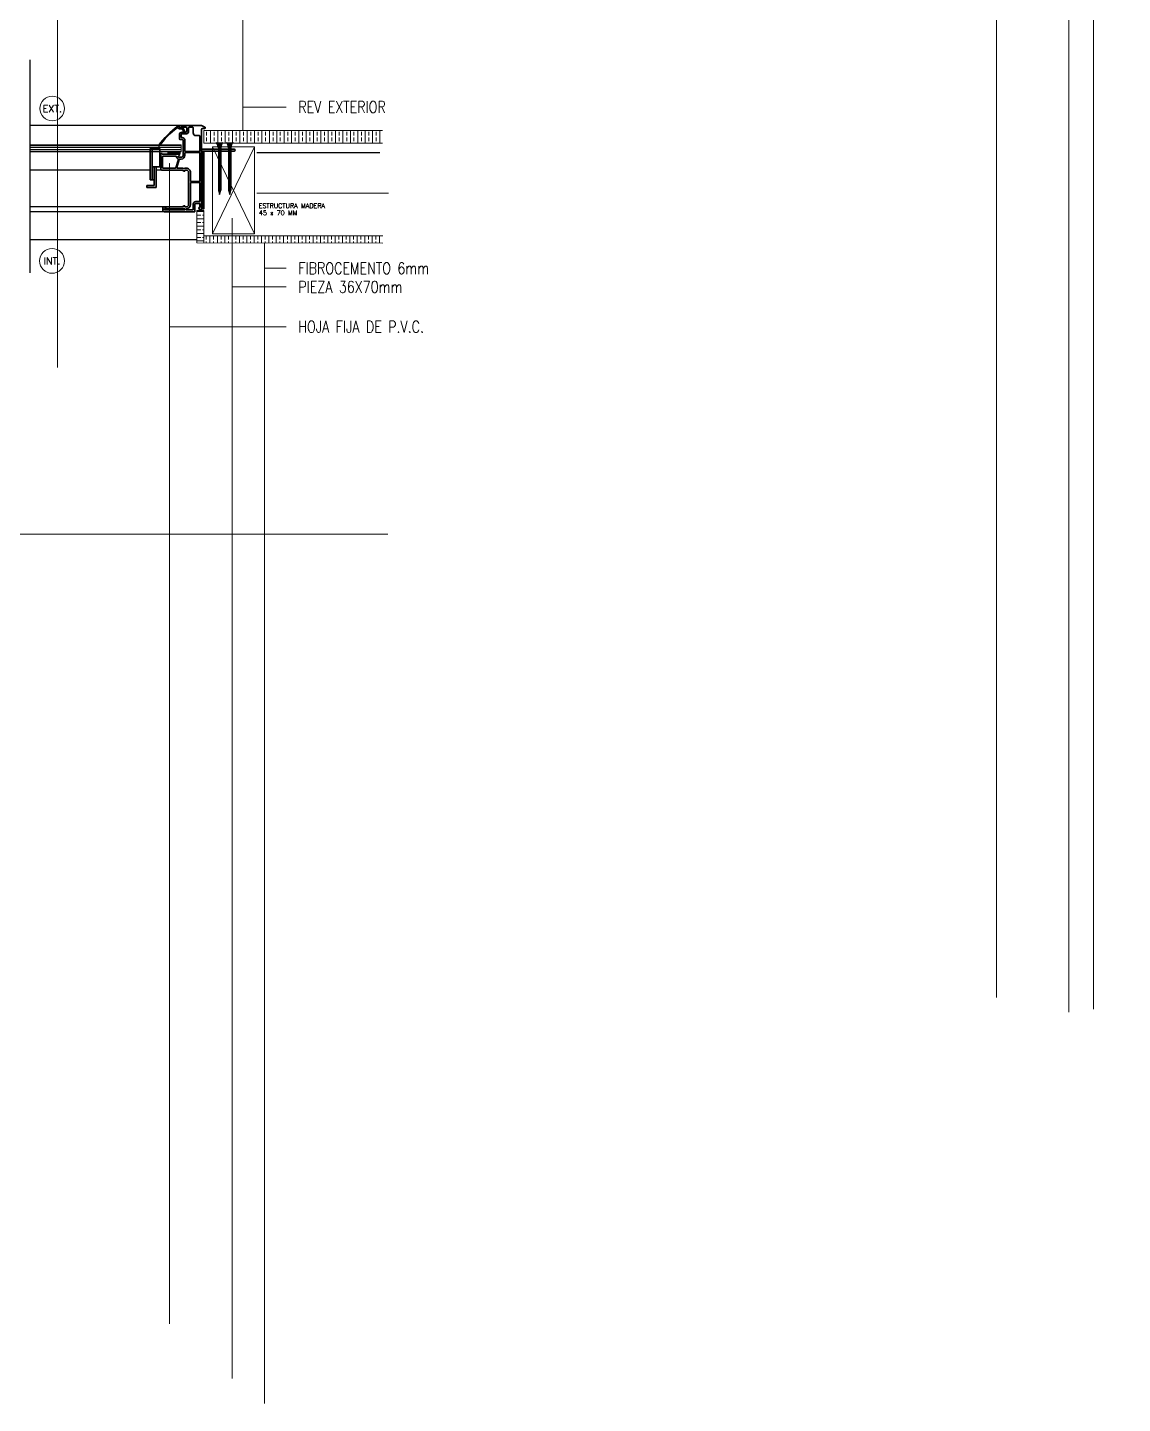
# Model space of a CAD drawing. Header units: metres. Extents: x -2 to 690, y -116 to 73.
# Drawn here: x 152.754 to 153.698, y 28.056 to 29.242 of the extents above; entities that cross this region are included whole.
import ezdxf

# ---------------------------------------------------------------- set-up
doc = ezdxf.new("R2010")
doc.units = ezdxf.units.M
doc.header["$LTSCALE"] = 5
doc.header["$MEASUREMENT"] = 0
doc.layers.get('0').update_dxf_attribs({"color": 30})
for name, color, linetype, lineweight in [('A-ANNO-SYMB', 3, 'Continuous', 18), ('A-ANNO-TEXT', 3, 'Continuous', 18), ('A-DETL-PATT', 8, 'Continuous', 18), ('A-ELEV-MBE1', 7, 'Continuous', 35), ('A-ELEV-MBE2', 4, 'Continuous', 25), ('A-WALL-PATT', 8, 'Continuous', 18), ('A-WALL-STUD', 3, 'Continuous', 18)]:
    doc.layers.add(name, color=color, linetype=linetype, lineweight=lineweight)
doc.styles.add('E-ROMANS', font='romans.shx', dxfattribs={"width": 0.8})
doc.dimstyles.new('E-0100_TICK_12', dxfattribs={"dimscale": 0.001, "dimtxt": 120, "dimasz": 120, "dimexe": 60, "dimexo": 40, "dimgap": 60, "dimtad": 0, "dimzin": 0, "dimdsep": 46, "dimtxsty": 'E-ROMANS', "dimblk": 'OBLIQUE', "dimcen": 60, "dimclrd": 256, "dimclre": 256, "dimclrt": 256, "dimadec": 0, "dimazin": 0, "dimtfac": 1, "dimtmove": 1, "dimatfit": 3, "dimldrblk": 'OPEN90', "dimfxl": 1, "dimtfill": 1, "dimtolj": 1, "dimtzin": 0, "dimlwd": -1, "dimarcsym": 0})

# ---------------------------------------------------------------- blocks, each defined once
blk = doc.blocks.new('_Oblique')
at = {"color": 0, "linetype": 'ByBlock', "lineweight": -2}
blk.add_line((-0.5, -0.5), (0.5, 0.5), dxfattribs=at)

msp = doc.modelspace()

# ---------------------------------------------------------------- hatches: boundary and pattern name
at = {"layer": 'A-DETL-PATT'}
h = msp.add_hatch(dxfattribs=at)
h.set_pattern_fill('BRASS', color=256, scale=0.001, angle=-90.00000000000001, style=0)
h.set_pattern_definition([(270, (129.4042535111174, 600.0611093677414), (0.00635, -2.721777511104992e-18), []), (270, (129.4074285111174, 600.0611093677414), (0.00635, -2.721777511104992e-18), [0.003175, -0.0015875])])
h.paths.add_polyline_path([(152.9064096146956, 29.14186931301788), (152.9064096146956, 29.15288910044416), (153.0607357367936, 29.15288910044427), (153.0607357367936, 29.14186931301788)])
h = msp.add_hatch(dxfattribs=at)
h.set_pattern_fill('BRASS', color=256, scale=0.001, angle=-1.272221872585407e-14, style=0)
h.set_pattern_definition([(360, (-418.0089487679307, 5.581689432376777), (1.555301434917139e-18, 0.00635), []), (360, (-418.0089487679307, 5.584864432376776), (1.555301434917139e-18, 0.00635), [0.003175, -0.0015875])])
h.paths.add_polyline_path([(152.9063044784105, 29.08384553595511), (152.900291286793, 29.08384553595511), (152.9002912867929, 29.05592227336433), (152.9063044784105, 29.05592227336433)])
h = msp.add_hatch(dxfattribs=at)
h.set_pattern_fill('BRASS', color=256, scale=0.001, angle=-90.00000000000001, style=0)
h.set_pattern_definition([(270, (129.0673513034649, 599.9715115347935), (0.00635, -2.721777511104992e-18), []), (270, (129.0705263034649, 599.9715115347935), (0.00635, -2.721777511104992e-18), [0.003175, -0.0015875])])
h.paths.add_polyline_path([(152.9063044784166, 29.05583335739666), (152.9063044784166, 29.06227148006974), (153.0606306005147, 29.06227148006985), (153.0606306005147, 29.05583335739666)])

# ---------------------------------------------------------------- linework, layer by layer
at = {"layer": 'A-ANNO-SYMB'}
for p, q in [((152.9064096146956, 29.15288910044421), (152.9064096146956, 29.14186931301788)), ((152.9064096146956, 29.15288910044421), (153.0602006803416, 29.15288910044421)), ((152.7563125213981, 29.14037245813938), (152.8866781964005, 29.14037245813938)), ((152.8866781964005, 29.14037245813938), (152.7563125213981, 29.14037245813938)), ((152.8866781964005, 29.13975799819286), (152.7563125213981, 29.13975799819286)), ((152.8866781964005, 29.13816526278219), (152.7563125213981, 29.13816526278219)), ((152.8866781964005, 29.13657252734242), (152.7563125213981, 29.13657252734242)), ((152.8866781964005, 29.13497979193176), (152.7563125213981, 29.13497979193176)), ((152.7563125213981, 29.13435267071304), (152.8866781964005, 29.13435267071304)), ((152.7563125213981, 29.13435267071304), (152.8866781964005, 29.13435267071304)), ((152.8866781964005, 29.13435267071304), (152.8866781964005, 29.14037245813938)), ((152.8866781964005, 29.13441587847024), (152.8866781964005, 29.1377046824125)), ((152.9064096146956, 29.14186931301788), (153.0602006803416, 29.14186931301788)), ((152.9002912867929, 29.08384553595511), (152.9002912867929, 29.05592227336433)), ((152.9002912867929, 29.08384553595511), (152.9063044784105, 29.08384553595511)), ((152.9063044784105, 29.08384553595511), (152.9063044784178, 29.05592227336433)), ((153.0606306005085, 29.05571863418405), (152.9002912867929, 29.05592227336433)), ((152.9063044784105, 29.06215675685723), (153.0606306005085, 29.06215675685723))]:
    msp.add_line(p, q, dxfattribs=at)
msp.add_lwpolyline([(153.0606306005085, 29.06215675685723), (152.9063044784105, 29.06215675685723)], dxfattribs=at)
at = {"layer": 'A-ANNO-TEXT'}
for centre, radius, start, end in [((152.7756475736516, 29.17180377133604), 0.01057730889806408, 0, 180), ((152.7756475736516, 29.17180377133604), 0.01057730889806408, 180, 0), ((152.7754928811466, 29.04049589757756), 0.01071215401680092, 0, 180), ((152.7754928811466, 29.04049589757756), 0.01071215401680092, 180, 0)]:
    msp.add_arc(centre, radius, start, end, dxfattribs=at)
at = {"layer": 'A-ELEV-MBE1'}
for p, q in [((152.8850993759313, 29.15647536532902), (152.8851063366654, 29.15513640557015)), ((152.8851070526341, 29.15515494523402), (152.8870183093148, 29.15516488110711)), ((152.8877478635384, 29.15440415043099), (152.8851110269877, 29.15439044255595)), ((152.8852277480962, 29.15716223467439), (152.8852277480962, 29.15562743608439)), ((152.8986572357879, 29.15716223467439), (152.8852277480962, 29.15716223467439)), ((152.8852277480962, 29.14910454206233), (152.8852277480962, 29.14590704498528)), ((152.8867625466862, 29.15562743608439), (152.8908553429408, 29.15562743608439)), ((152.8867625466862, 29.14910454206233), (152.8867625466862, 29.14705814394233)), ((152.8870183093148, 29.15516488110711), (152.8874745672781, 29.15567693523894)), ((152.8871462463337, 29.14667444428028), (152.8876578458637, 29.14667444428028)), ((152.8874745672781, 29.15567693523894), (152.8879392970246, 29.15569179370482)), ((152.8908553429408, 29.15140673994733), (152.8875299459812, 29.15140673994733)), ((152.8908553429408, 29.14987194135733), (152.8875299459812, 29.14987194135733)), ((152.8895190212113, 29.15100290686655), (152.8877478635384, 29.15440415043099)), ((152.8879392970246, 29.15569179370482), (152.8901971049688, 29.15135601101042)), ((152.8916227422358, 29.15486003678939), (152.8916227422358, 29.15217413924233)), ((152.8931575408258, 29.15524373642234), (152.8931575408258, 29.15217413924233)), ((152.8967387375504, 29.15562743608439), (152.8935412404806, 29.15562743608439)), ((152.9044127409126, 29.15716223467439), (152.8947760673108, 29.15716223467439)), ((152.8971224371979, 29.15076724052028), (152.8971224371979, 29.15524373642234)), ((152.9024942322774, 29.14846504263528), (152.8994246350901, 29.14846504263528)), ((152.9033333335766, 29.15716223467439), (152.9002637363893, 29.15716223467439)), ((152.9028779319249, 29.13503555495822), (152.9028779319249, 29.14808134300233)), ((152.9044127305149, 29.12557096362411), (152.9044127305149, 29.1539531799171)), ((152.9044127305149, 29.12557096362411), (152.9044127305149, 29.1539531799171)), ((152.9044127305149, 29.1444271980555), (152.9044127305149, 29.1539531799171)), ((152.9071519669644, 29.15583524913754), (152.9044127409126, 29.15716223467439)), ((152.9068332019712, 29.15444604336119), (152.904905593959, 29.15444604336119)), ((152.8599766031892, 29.11023259782064), (152.8599766031892, 29.13730733887473)), ((152.8616927091405, 29.13730733887473), (152.8599766031892, 29.13730733887473)), ((152.8616927091405, 29.13730733887473), (152.8616927091405, 29.12145879514696)), ((152.8684372236728, 29.13730733887473), (152.8616927091405, 29.13730733887473)), ((152.8684372236728, 29.12145879514696), (152.8684372236728, 29.13730733887473)), ((152.8757914500509, 29.13357911546314), (152.8755166154859, 29.13373779126391)), ((152.885553466758, 29.13435267071304), (152.8755204877141, 29.13435267071304)), ((152.8755204877141, 29.13435267071304), (152.8755204877141, 29.13284924730374)), ((152.8762882482531, 29.13386589867127), (152.8757916824959, 29.13357920629619)), ((152.8767845815144, 29.13357911534672), (152.8762880157572, 29.1338658077218)), ((152.8762880532502, 29.13435267071304), (152.8762880532502, 29.13386605455139)), ((152.8772813797166, 29.13386589875859), (152.8767848139594, 29.1335792063835)), ((152.8777777129779, 29.13357911525941), (152.8772811472207, 29.13386580763449)), ((152.8772811845318, 29.13435267071304), (152.8772811845318, 29.13386605455139)), ((152.8782745111801, 29.133865898875), (152.8777779454229, 29.13357920649992)), ((152.8787708444413, 29.13357911514299), (152.8782742786841, 29.13386580751808)), ((152.8782743158206, 29.13435267071304), (152.8782743158206, 29.13386605455139)), ((152.8792676426436, 29.13386589899142), (152.8787710768864, 29.13357920658723)), ((152.8797639759048, 29.13357911505568), (152.8792674101476, 29.13386580743077)), ((152.8792674471022, 29.13435267071304), (152.8792674471022, 29.13386605455139)), ((152.880260774107, 29.13386589907873), (152.8797642083498, 29.13357920670364)), ((152.8807571073683, 29.13357911493927), (152.8802605416111, 29.13386580731435)), ((152.880260578391, 29.13435267071304), (152.880260578391, 29.13386605455139)), ((152.8812539055705, 29.13386589919514), (152.8807573398133, 29.13357920682006)), ((152.8817502388318, 29.13357911485195), (152.8812536730746, 29.13386580722704)), ((152.8812537096799, 29.13435267071304), (152.8812537096799, 29.13386605455139)), ((152.882247037034, 29.13386589928245), (152.8817504712768, 29.13357920690737)), ((152.8827433702952, 29.13357911473554), (152.882246804538, 29.13386580711062)), ((152.8822468409615, 29.13435267071304), (152.8822468409615, 29.13386605455139)), ((152.8832401684975, 29.13386589939887), (152.8827436027402, 29.13357920702379)), ((152.8837365017587, 29.13357911464823), (152.8832399360015, 29.13386580702331)), ((152.8832399722503, 29.13435267071304), (152.8832399722503, 29.13386605455139)), ((152.8842332999682, 29.13386589948618), (152.8837367342037, 29.1335792071111)), ((152.8847296332295, 29.13357911453181), (152.884233067465, 29.1338658069069)), ((152.8842331035319, 29.13435267071304), (152.8842331035319, 29.13386605455139)), ((152.8852264314317, 29.1338658996026), (152.8847298656672, 29.13357920722751)), ((152.8855495945297, 29.1336790942803), (152.8852261989285, 29.13386580679048)), ((152.8852262348207, 29.13435267071304), (152.8852262348207, 29.13386605455139)), ((152.885553466758, 29.13284924730374), (152.885553466758, 29.13435267071304)), ((152.8859951473912, 29.14513964569028), (152.8876578458637, 29.14513964569028)), ((152.888425245166, 29.14437224639528), (152.888425245166, 29.13132645835117)), ((152.889960043756, 29.14437224639528), (152.889960043756, 29.13503555495822)), ((152.8903437434035, 29.13465185529617), (152.9024942322774, 29.13465185529617)), ((152.9024942322774, 29.13388445600117), (152.8903437434035, 29.13388445600117)), ((152.9324228048552, 29.13669003830705), (152.9047964301624, 29.13669003830705)), ((152.9047964301624, 29.13515523968795), (152.9324228048552, 29.13515523968795)), ((152.9048010605673, 29.13413963323524), (152.9048010605673, 29.10474513595523)), ((152.9063325573714, 29.13413963323524), (152.9048010605673, 29.13413963323524)), ((152.9063325573714, 29.10474513595523), (152.9063325573714, 29.13413963323524)), ((152.8616927091405, 29.11023259782064), (152.8616927091405, 29.12647528465436)), ((152.8692402627401, 29.13260545717617), (152.8692402627401, 29.11955966913206)), ((152.8701355619176, 29.13298915680912), (152.8696239623876, 29.13298915680912)), ((152.8705192615724, 29.13234965741117), (152.8705192615724, 29.13260545717617)), ((152.8852277480962, 29.13234965741117), (152.8705192615724, 29.13234965741117)), ((152.8707750613374, 29.13043115915912), (152.8707750613374, 29.12071076806001)), ((152.8822890977515, 29.13081485882117), (152.8711587609849, 29.13081485882117)), ((152.8757916824304, 29.13300582163333), (152.8755204877141, 29.13284924730374)), ((152.8755204877141, 29.13284924730374), (152.885553466758, 29.13284924730374)), ((152.8760624874901, 29.13284924730374), (152.8757914501091, 29.13300573080028)), ((152.8757914876021, 29.13357936217631), (152.8757914876021, 29.13300597742614)), ((152.8767848138939, 29.13300582174975), (152.876513619003, 29.13284924730374)), ((152.877055618779, 29.13284924730374), (152.8767845815726, 29.13300573071297)), ((152.876784618891, 29.13357936217631), (152.876784618891, 29.13300597742614)), ((152.8777779453574, 29.13300582183706), (152.8775067502918, 29.13284924730374)), ((152.8780487500678, 29.13284924730374), (152.8777777130361, 29.13300573059655)), ((152.8777777501798, 29.13357936217631), (152.8777777501798, 29.13300597742614)), ((152.8787710768281, 29.13300582195347), (152.8784998815734, 29.13284924730374)), ((152.8790418813494, 29.13284924730374), (152.8787708444995, 29.13300573050924)), ((152.8787708814614, 29.13357936217631), (152.8787708814614, 29.13300597742614)), ((152.8797642082916, 29.13300582204079), (152.8794930128622, 29.13284924730374)), ((152.8800350126383, 29.13284924730374), (152.879763975963, 29.13300573039282)), ((152.8797640127503, 29.13357936217631), (152.8797640127503, 29.13300597742614)), ((152.8807573397551, 29.1330058221572), (152.8804861441438, 29.13284924730374)), ((152.8810281439198, 29.13284924730374), (152.8807571074265, 29.13300573030551)), ((152.8807571440318, 29.13357936217631), (152.8807571440318, 29.13300597742614)), ((152.8817504712186, 29.13300582227362), (152.8814792754327, 29.13284924730374)), ((152.8820212752087, 29.13284924730374), (152.8817502388972, 29.1330057301891)), ((152.8817502753207, 29.13357936217631), (152.8817502753207, 29.13300597742614)), ((152.8820795567715, 29.12059858516272), (152.8843295118984, 29.12795785676985)), ((152.882743602682, 29.13300582236093), (152.8824724067215, 29.13284924730374)), ((152.8830144064903, 29.13284924730374), (152.8827433703607, 29.13300573010179)), ((152.8827434066095, 29.13357936217631), (152.8827434066095, 29.13300597742614)), ((152.885140378841, 29.1279853444355), (152.8829506154123, 29.12082295098639)), ((152.8837367341455, 29.13300582247734), (152.8834655380031, 29.13284924730374)), ((152.8840075377791, 29.13284924730374), (152.8837365018242, 29.13300572998537)), ((152.8837365378911, 29.13357936217631), (152.8837365378911, 29.13300597742614)), ((152.8843169320587, 29.13079934196844), (152.8852277480962, 29.13171015798412)), ((152.884729865609, 29.13300582256466), (152.8844586692919, 29.13284924730374)), ((152.885000669068, 29.13284924730374), (152.8847296332877, 29.13300572986896)), ((152.88472966918, 29.13357936217631), (152.88472966918, 29.13300597742614)), ((152.8868904465687, 29.12979165976117), (152.8849719483312, 29.12979165976117)), ((152.8852277480962, 29.13171015798412), (152.8852277480962, 29.13234965741117)), ((152.8868904465687, 29.12825686117117), (152.8855073126377, 29.12825686117117)), ((152.889960043756, 29.13350075633912), (152.889960043756, 29.13132645835117)), ((152.9028779319249, 29.1091997786059), (152.9028779319249, 29.13350075633912)), ((152.9044127305149, 29.08489880087268), (152.9044127305149, 29.12557096362411)), ((152.8634088150918, 29.11023259782064), (152.8599766031892, 29.11023259782064)), ((152.8616927091405, 29.12145879514696), (152.8684372236728, 29.12145879514696)), ((152.8634088150918, 29.10548516411632), (152.8634088150918, 29.12145879514696)), ((152.8651249210432, 29.12145879514696), (152.8651249210432, 29.10368246788107)), ((152.8700076620351, 29.11879226983706), (152.8875994715325, 29.11879226983706)), ((152.8711587609849, 29.12032706842706), (152.8817126229749, 29.12032706842706)), ((152.8833175492089, 29.12032706842706), (152.8875994715325, 29.12032706842706)), ((152.8875994715325, 29.11879226983706), (152.8893717042936, 29.11776907077706)), ((152.8883668708347, 29.12012144439336), (152.8886330769581, 29.11996775023704)), ((152.8893717042936, 29.11776907077706), (152.8900112037134, 29.11776907077706)), ((152.8900112037134, 29.12032706842706), (152.8911623026559, 29.12032706842706)), ((152.8900112037134, 29.11879226983706), (152.8911623026559, 29.11879226983706)), ((152.8900112037134, 29.11776907077706), (152.8900112037134, 29.11879226983706)), ((152.8932087007832, 29.11674587171706), (152.8932087007832, 29.08899159714178)), ((152.8947434993732, 29.11674587171706), (152.8947434993732, 29.1091997786059)), ((152.8571194697195, 29.10548516411632), (152.8571194697195, 29.10368246788107)), ((152.8634088150918, 29.10548516411632), (152.8571194697195, 29.10548516411632)), ((152.8651249210432, 29.10368246788107), (152.8571194697195, 29.10368246788107)), ((152.8947434993732, 29.1076649800159), (152.8947434993732, 29.08899159714178)), ((152.8951271990207, 29.10881607897295), (152.9024942322774, 29.10881607897295)), ((152.9024942322774, 29.10804867967795), (152.8951271990207, 29.10804867967795)), ((152.9028779319249, 29.09193329442473), (152.9028779319249, 29.1076649800159)), ((152.8708262212874, 29.08643359946268), (152.8708262212874, 29.08451510123973)), ((152.8742795181222, 29.08720099875768), (152.8715936205824, 29.08720099875768)), ((152.8875994715325, 29.08694519899268), (152.8746412736198, 29.08694519899268)), ((152.8893717042936, 29.08796839808178), (152.8875994715325, 29.08694519899268)), ((152.8900112037134, 29.08796839808178), (152.8893717042936, 29.08796839808178)), ((152.8900112037134, 29.08694519899268), (152.8900112037134, 29.08796839808178)), ((152.8911623026559, 29.08694519899268), (152.8900112037134, 29.08694519899268)), ((152.8971224371979, 29.08477090100473), (152.8971224371979, 29.08924739690679)), ((152.8986572357879, 29.08285240275268), (152.8986572357879, 29.08924739690679)), ((152.8994246350901, 29.09154959479179), (152.9024942322774, 29.09154959479179)), ((152.8994246350901, 29.09001479620179), (152.9024942322774, 29.09001479620179)), ((152.9019826327401, 29.08648475942732), (152.9019826327401, 29.08584526000027)), ((152.9024942322774, 29.08648475942732), (152.9019826327401, 29.08648475942732)), ((152.9028779319249, 29.08963109653973), (152.9028779319249, 29.08686845908937)), ((152.8723610198847, 29.08477090100473), (152.8723610198847, 29.08528250053473)), ((152.8724889197672, 29.08285240275268), (152.8986572357879, 29.08285240275268)), ((152.8727447195322, 29.08566620016768), (152.8737061026893, 29.08566620016768)), ((152.8896275040659, 29.08438720134268), (152.8727447195322, 29.08438720134268)), ((152.8746632177697, 29.08541040040268), (152.8875994715325, 29.08541040040268)), ((152.8883668708347, 29.08561602443638), (152.8886330769581, 29.0857697186218)), ((152.8900112037134, 29.08506546229887), (152.8900112037134, 29.08477090100473)), ((152.8907786030084, 29.08502670076973), (152.8907786030084, 29.08477090100473)), ((152.8911623026559, 29.08438720134268), (152.8967387375504, 29.08438720134268)), ((152.9019826327401, 29.08584526000027), (152.9027506002729, 29.08451510123973)), ((152.9027506002729, 29.08451510123973), (152.9040290308674, 29.08451510123973))]:
    msp.add_line(p, q, dxfattribs=at)
msp.add_lwpolyline([(152.9048010605673, 29.13413963323524), (152.9063325573714, 29.13413963323524), (152.9063325573714, 29.08543023413927), (152.9048010605673, 29.08543023413927)], close=True, dxfattribs=at)
for centre, radius, start, end in [((152.9264752845029, 29.09787081161309), 0.07253506653438284, 125.8893070598314, 144.7533772434893), ((152.9264902114486, 29.09785343969011), 0.07185558241815339, 126.9574677517882, 144.7314790064176), ((152.8833113608941, 29.15376716311707), 0.001504946854792072, 37.6982788261404, 90.84929487576774), ((152.8844627697022, 29.15609813001606), 0.0007399824036103619, 30.5251063498448, 133.4686853733972), ((152.8851070526468, 29.15515494523632), 0.0007645130108133163, 217.6982775993748, 270.2978549537189), ((152.8859951473912, 29.15562743608439), 0.0007673992950003594, 180, 0), ((152.8875299459812, 29.14910454206233), 0.002302197885001078, 90, 180), ((152.8859951473912, 29.14590704498528), 0.0007673992950003594, 180, 270), ((152.8875299459812, 29.14910454206233), 0.0007673992950003594, 90, 180), ((152.887146246341, 29.14705814393506), 0.0003836996547761374, 179.9999989135201, 269.9999989135217), ((152.8876578458674, 29.14437224639164), 0.002302197888639057, 9.053985778416132e-08, 90.0000000905415), ((152.8898580630901, 29.15117945893849), 0.0003822564972079222, 207.5077167111465, 27.50771671233417), ((152.8908553429408, 29.15486003678939), 0.0007673992950003594, 0, 90), ((152.8908553429408, 29.15217413924233), 0.0007673992950003594, 270, 0), ((152.8908553429408, 29.15217413924233), 0.002302197885001078, 270, 0), ((152.8935412404842, 29.15524373642597), 0.0003836996584141161, 90.00000054324242, 180.0000005432391), ((152.8967387375431, 29.15524373642961), 0.0003836996547761374, 359.9999989135201, 89.99999891352171), ((152.8994246350865, 29.15076724052392), 0.002302197888639057, 180.0000000905398, 270.0000000905414), ((152.9024942322847, 29.14808134299506), 0.0003836996402242221, 1.086478293409936e-06, 90.00000108647829), ((152.904905593959, 29.1539531799171), 0.0004928634440826526, 90, 180), ((152.9068332019712, 29.15517721790874), 0.000731174547567133, 270, 64.15341797237234), ((152.8675358051574, 29.13954504971755), 0.0003511542704313614, 141.3687086949002, 324.9748824726216), ((152.8876578458674, 29.14437224639164), 0.0007673992986383382, 2.71619573352484e-07, 90.00000027161794), ((152.8903437434108, 29.13503555495095), 0.0003836996547761374, 179.9999989135201, 269.9999989135217), ((152.8903437434108, 29.13350075634639), 0.0003836996547761374, 90.00000108647829, 180.0000010864782), ((152.9024942322701, 29.13503555495095), 0.0003836996547761374, 270.0000010864783, 1.086478293409936e-06), ((152.9024942322701, 29.13350075634639), 0.0003836996547761374, 359.9999989135201, 89.99999891352171), ((152.9047964301551, 29.13707373794728), 0.0003836996402242221, 180.0000010864782, 270.0000010864783), ((152.9047964301551, 29.13477154004772), 0.0003836996402242221, 89.99999891352171, 179.9999989135201), ((152.9324228048552, 29.1359226389975), 0.0007673993095522746, 270, 90), ((152.8696239623803, 29.13260545716889), 0.0003836996402242221, 89.99999891352171, 179.9999989135201), ((152.8701355619285, 29.13260545716525), 0.000383699643862201, 1.629719068558901e-06, 90.00000162972069), ((152.8711587609921, 29.13043115916639), 0.0003836996547761374, 90.00000108647829, 180.0000010864782), ((152.8822890977467, 29.13043115916554), 0.0003836996556343905, 2.729401930464849, 89.99999929416072), ((152.8849719483295, 29.13055905903892), 0.002302197890260582, 182.7294025113808, 247.9260049003424), ((152.8839625780995, 29.12807003968862), 0.0003836996482480768, 343.0000002299221, 67.926005255132), ((152.8845882487115, 29.13052802532724), 0.0003836996818697284, 135.0000012266619, 178.0802156150563), ((152.8849719483173, 29.13055905904935), 0.0007673992882022529, 181.3574627132818, 270.0000010420478), ((152.8855073126438, 29.12787316152034), 0.0003836996508237434, 90.00000091406518, 163.0000009141972), ((152.8868904465724, 29.13132645835481), 0.001534798593638698, 269.9999998641878, 359.9999998641894), ((152.8868904465724, 29.13132645835481), 0.003069597183639416, 269.9999999320939, 359.9999999320939), ((152.8700076620351, 29.11955966913206), 0.0007673992950003594, 180, 270), ((152.8711587609776, 29.12071076806728), 0.0003836996402242221, 180.0000010864782, 270.0000010864783), ((152.8817126229688, 29.12071076807788), 0.0003836996508237434, 270.0000009140651, 343.0000009141972), ((152.8833175492064, 29.12071076807001), 0.000383699642970068, 163.0000003673012, 270.000000367377), ((152.8875994715131, 29.11879226981728), 0.001534798609773869, 59.99999927721008, 89.99999927658655), ((152.8888249267896, 29.12030004387466), 0.0003836996474329478, 239.9999986676708, 308.1947358923096), ((152.8900112037143, 29.11879226983257), 0.001534798594482467, 90.00000003355242, 128.1947372572119), ((152.8911623026595, 29.11674587171342), 0.003581196713639656, 5.820384533753294e-08, 90.0000000582071), ((152.8911623026595, 29.11674587171342), 0.002046398123638937, 1.018575435626811e-07, 90.00000010185593), ((152.8951271990134, 29.10919977861317), 0.0003836996402242221, 180.0000010864782, 270.0000010864783), ((152.8951271990279, 29.10766498002317), 0.0003836996547761374, 90.00000108647829, 180.0000010864782), ((152.9024942322847, 29.10919977861317), 0.0003836996402242221, 269.9999989135217, 359.9999989135201), ((152.9024942322701, 29.10766498002317), 0.0003836996547761374, 359.9999989135201, 89.99999891352171), ((152.8715936205824, 29.08643359946268), 0.0007673992950003594, 90, 180), ((152.8742795181226, 29.0868172991097), 0.0003836996479693217, 19.47122068399867, 90.00000004960238), ((152.891162302645, 29.08899159713087), 0.003581196728191571, 270.0000001746148, 1.746131644565957e-07), ((152.891162302645, 29.08899159713087), 0.002046398138190852, 270.0000003055742, 3.055726306880433e-07), ((152.8994246350865, 29.08924739690315), 0.002302197888639057, 89.99999990945851, 179.9999999094601), ((152.8994246350865, 29.08924739690315), 0.0007673992986383382, 89.99999972838205, 179.9999997283804), ((152.9024942322847, 29.09193329443201), 0.0003836996402242221, 269.9999989135217, 359.9999989135201), ((152.9024942322701, 29.08963109654701), 0.0003836996547761374, 359.9999989135201, 89.99999891352171), ((152.9024942322701, 29.0868684590821), 0.0003836996547761374, 270.0000010864783, 1.086478293409936e-06), ((152.8724889197709, 29.08451510123609), 0.001662698483414715, 179.9999998746359, 269.9999998746359), ((152.8727447195249, 29.08528250052746), 0.0003836996402242221, 89.99999891352171, 179.9999989135201), ((152.8727447195395, 29.08477090099746), 0.0003836996547761374, 179.9999989135201, 269.9999989135217), ((152.8737061027221, 29.08528250052888), 0.0003836996388071061, 60.07357001306131, 90.00000488066811), ((152.8746632178024, 29.0869451990016), 0.001534798598923143, 240.0735639157382, 269.9999987825492), ((152.8875994715131, 29.08694519901243), 0.001534798609755583, 270.0000007232115, 300.0000007229475), ((152.8888249267681, 29.0854374249696), 0.0003836996492865651, 51.80526024125673, 119.9999974661854), ((152.890011203712, 29.08694519898992), 0.001534798587408597, 231.8052626417474, 258.4630408324647), ((152.8896275040586, 29.08477090099746), 0.0003836996547761374, 270.0000010864783, 1.086478293409936e-06), ((152.8896275040683, 29.0850654622925), 0.000383699645146507, 9.517294379976804e-07, 78.4630419195016), ((152.8911623026486, 29.08502670076246), 0.0003836996402242221, 89.99999891352171, 179.9999989135201), ((152.8911623026632, 29.08477090099746), 0.0003836996547761374, 179.9999989135201, 269.9999989135217), ((152.8967387375431, 29.08477090099746), 0.0003836996547761374, 270.0000010864783, 1.086478293409936e-06), ((152.9040290308747, 29.08489880087996), 0.0003836996402242221, 269.9999989135217, 359.9999989135201)]:
    msp.add_arc(centre, radius, start, end, dxfattribs=at)
at = {"layer": 'A-ELEV-MBE2'}
for p, q in [((152.7563125213981, 29.21371027556238), (152.7563125213981, 29.0303206416354)), ((152.8852277480962, 29.15716223467439), (152.7563125213981, 29.15716223467439)), ((152.9166753239386, 29.14216719255614), (152.922957938941, 29.14216719255614)), ((152.9182829920371, 29.13840482543287), (152.9213502708424, 29.13840482543287)), ((152.9188133335317, 29.13840482543287), (152.9188133335317, 29.10138588348468)), ((152.9205225068634, 29.13840482543287), (152.9188133335317, 29.1366956520867)), ((152.9208199293405, 29.13677862507006), (152.9188133335317, 29.13477202926128)), ((152.9208199293405, 29.13485500224465), (152.9188133335317, 29.13284840643587)), ((152.9198166314361, 29.13941010759277), (152.9198166314361, 29.10138588348468)), ((152.9198201124216, 29.13840482543287), (152.9198201124216, 29.14216719255614)), ((152.9208199293405, 29.13840482543287), (152.9208199293405, 29.10138588348468)), ((152.9254855031375, 29.14216719255614), (152.9317681181399, 29.14216719255614)), ((152.9270931712361, 29.13840482543287), (152.9301604500413, 29.13840482543287)), ((152.9276235127307, 29.13840482543287), (152.9276235127307, 29.10138588348468)), ((152.9293326860623, 29.13840482543287), (152.9276235127307, 29.1366956520867)), ((152.9296301085394, 29.13677862507006), (152.9276235127307, 29.13477202926128)), ((152.9296301085394, 29.13485500224465), (152.9276235127307, 29.13284840643587)), ((152.9286268106351, 29.13941010759277), (152.9286268106351, 29.10138588348468)), ((152.9286302916278, 29.13840482543287), (152.9286302916278, 29.14216719255614)), ((152.9296301085394, 29.13840482543287), (152.9296301085394, 29.10138588348468)), ((152.9518665795838, 29.13384726814525), (153.0578866859247, 29.13384726814525)), ((152.9208199293405, 29.13293137941923), (152.9188133335317, 29.13092478361045)), ((152.9208199293405, 29.13100775659382), (152.9188133335317, 29.12900116078504)), ((152.9208199293405, 29.1290841337684), (152.9188133335317, 29.12707753795962)), ((152.9208199293405, 29.12716051094299), (152.9188133335317, 29.12515391513421)), ((152.9208199293405, 29.12523688811757), (152.9188133335317, 29.12323029230879)), ((152.9208199293405, 29.12331326529215), (152.9188133335317, 29.12130666948337)), ((152.9296301085394, 29.13293137941923), (152.9276235127307, 29.13092478361045)), ((152.9296301085394, 29.13100775659382), (152.9276235127307, 29.12900116078504)), ((152.9296301085394, 29.1290841337684), (152.9276235127307, 29.12707753795962)), ((152.9296301085394, 29.12716051094299), (152.9276235127307, 29.12515391513421)), ((152.9296301085394, 29.12523688811757), (152.9276235127307, 29.12323029230879)), ((152.9296301085394, 29.12331326529215), (152.9276235127307, 29.12130666948337)), ((152.8599766031892, 29.11879226983706), (152.7563125213981, 29.11879226983706)), ((152.8700076620351, 29.11879226983706), (152.8651249210432, 29.11879226983706)), ((152.9208199293405, 29.12138964246674), (152.9188133335317, 29.11938304665796)), ((152.9208199293405, 29.11946601964132), (152.9188133335317, 29.11745942383254)), ((152.9208199293405, 29.11754239681591), (152.9188133335317, 29.11553580100713)), ((152.9208199293405, 29.11561877399049), (152.9188133335317, 29.11361217818171)), ((152.9208199293405, 29.11369515116508), (152.9188133335317, 29.1116885553563)), ((152.9208199293405, 29.11177152833966), (152.9188133335317, 29.10976493253088)), ((152.9296301085394, 29.12138964246674), (152.9276235127307, 29.11938304665796)), ((152.9296301085394, 29.11946601964132), (152.9276235127307, 29.11745942383254)), ((152.9296301085394, 29.11754239681591), (152.9276235127307, 29.11553580100713)), ((152.9296301085394, 29.11561877399049), (152.9276235127307, 29.11361217818171)), ((152.9296301085394, 29.11369515116508), (152.9276235127307, 29.1116885553563)), ((152.9296301085394, 29.11177152833966), (152.9276235127307, 29.10976493253088)), ((152.9208199293405, 29.10984790551424), (152.9188133335317, 29.10784130970546)), ((152.9208199293405, 29.10792428268883), (152.9188133335317, 29.10591768688005)), ((152.9208199293405, 29.10600065986341), (152.9188133335317, 29.10399406405463)), ((152.9208199293405, 29.104077037038), (152.9188133335317, 29.10207044122922)), ((152.9188133335317, 29.10138588348468), (152.9198166314361, 29.09760605813767)), ((152.9208199293405, 29.10215341418348), (152.9190732372352, 29.10040672209993)), ((152.9204021755775, 29.09981203759503), (152.9194767323259, 29.09888659434341)), ((152.9198166314361, 29.09760605813767), (152.9208199293405, 29.10138588348468)), ((152.9198166314361, 29.10138588348468), (152.9198166314361, 29.09760605813767)), ((152.9296301085394, 29.10984790551424), (152.9276235127307, 29.10784130970546)), ((152.9296301085394, 29.10792428268883), (152.9276235127307, 29.10591768688005)), ((152.9296301085394, 29.10600065986341), (152.9276235127307, 29.10399406405463)), ((152.9296301085394, 29.104077037038), (152.9276235127307, 29.10207044122922)), ((152.9276235127307, 29.10138588348468), (152.9286268106351, 29.09760605813767)), ((152.9296301085394, 29.10215341418348), (152.9278834164341, 29.10040672209993)), ((152.9292123547764, 29.09981203759503), (152.9282869115248, 29.09888659434341)), ((152.9286268106351, 29.09760605813767), (152.9296301085394, 29.10138588348468)), ((152.9286268106351, 29.10138588348468), (152.9286268106351, 29.09760605813767)), ((152.8710834678621, 29.0870068759175), (152.7563125213981, 29.0870068759175)), ((152.8724889197672, 29.08285240275268), (152.7563125213981, 29.08285240275268)), ((152.7563125213981, 29.0588754756825), (152.9002912867929, 29.0588754756825))]:
    msp.add_line(p, q, dxfattribs=at)
for centre, radius, start, end in [((152.9155273891138, 29.13945201367937), 0.00294787223175798, 339.1921345668272, 67.08212486114856), ((152.9015247731456, 29.13777558490577), 0.01765874498357076, 2.042073799537571, 14.4001887741602), ((152.9381154517049, 29.13777558490577), 0.01765874498357087, 165.5998112258398, 177.9579262004625), ((152.9241058737657, 29.13945201367937), 0.002947872231753484, 112.9178751387667, 200.8078654332423), ((152.9243375683127, 29.13945201367937), 0.00294787223175798, 339.1921345668272, 67.08212486114856), ((152.9103349523445, 29.13777558490577), 0.01765874498357076, 2.042073799537571, 14.4001887741602), ((152.9469256309038, 29.13777558490577), 0.01765874498357087, 165.5998112258398, 177.9579262004625), ((152.9329160529647, 29.13945201367937), 0.002947872231753484, 112.9178751387667, 200.8078654332423)]:
    msp.add_arc(centre, radius, start, end, dxfattribs=at)
at = {"layer": 'A-WALL-PATT', "ltscale": 0.075}
msp.add_line((152.9518665795837, 29.09884726814531), (153.0656060398061, 29.09884726814521), dxfattribs=at)
at = {"layer": 'A-WALL-STUD'}
for p, q in [((152.9498665795837, 29.06384726814528), (152.9138665795837, 29.13884726814527)), ((152.9498665795837, 29.13884726814527), (152.9138665795837, 29.06384726814528))]:
    msp.add_line(p, q, dxfattribs=at)
msp.add_lwpolyline([(152.9498665795837, 29.06384726814528), (152.9138665795837, 29.06384726814528), (152.9138665795837, 29.13884726814527), (152.9498665795837, 29.13884726814527), (152.9498665795837, 29.06384726814528)], dxfattribs=at)

# ---------------------------------------------------------------- texts
at = {"layer": 'A-ANNO-TEXT', "style": 'E-ROMANS'}
for s, height, p in [('EXT.', 0.006, (152.7673898567895, 29.16876518777681)), ('ESTRUCTURA MADERA', 0.00401319161671219, (152.9535167503784, 29.08597590522123)), ('45 x 70 MM', 0.00401319161671219, (152.9538082721048, 29.07992768890674)), ('INT.', 0.006, (152.7682287217537, 29.03749448505224))]:
    msp.add_text(s, height=height, dxfattribs=at).set_placement(p)
at = {"layer": 'A-ANNO-TEXT', "char_height": 0.01, "attachment_point": 4, "style": 'E-ROMANS'}
for s, insert in [('REV EXTERIOR', (152.9877350757958, 29.17309314029855)), ('FIBROCEMENTO 6mm', (152.9877350757958, 29.03413684182827)), ('PIEZA 36X70mm', (152.9877350757958, 29.01809297095227)), ('HOJA FIJA DE P.V.C.', (152.9877350757958, 28.98369803999182))]:
    msp.add_mtext(s, dxfattribs=dict(at, insert=insert))

# ---------------------------------------------------------------- leaders
at = {"layer": 'A-ANNO-TEXT', "annotation_type": 0, "has_hookline": 1, "hookline_direction": 1}
for points, horizontal_direction in [([(152.9400046262896, 29.15288910044421), (152.9400046262896, 29.17305874339017), (152.9774037433873, 29.17305874339017)], (-1, 0, 0)), ([(152.7801826060636, 29.94865871130162), (152.7801826060636, 29.88869243959047), (152.8328491033404, 29.88869243959047)], (-1, 0, 0)), ([(152.0880023315277, 29.9255215715745), (152.1160469646249, 29.86118813615291), (152.1687134619016, 29.86118813615291)], (-1, 0, 0)), ([(153.5895780874974, 29.40568938111135), (153.5895780874974, 29.38261737870767), (153.5295067894623, 29.3826173787077)], (1, -1.178974613411218e-12, 0)), ([(153.6731946877218, 29.39568938111134), (153.6731946877219, 29.33861737870762), (153.5295067894623, 29.3386173787077)], (1, -1.178974613411218e-12, 0)), ([(154.1876588728954, 29.40568938111135), (154.1876588728954, 29.38261737870767), (154.1275875748603, 29.3826173787077)], (1, -1.178974613411218e-12, 0)), ([(154.2134892325864, 29.40198983863792), (154.2134892325865, 29.36072877485833), (154.1275875748603, 29.3606173787077)], (1, -1.178974613411218e-12, 0)), ([(154.2712754731198, 29.39568938111134), (154.2712754731198, 29.31661737870763), (154.1275875748602, 29.3166173787077)], (1, -1.178974613411218e-12, 0)), ([(153.6519562450952, 29.39318938111134), (153.6519562450952, 29.36061737870752), (153.5295067894623, 29.3606173787077)], (1, -1.178974613411218e-12, 0)), ([(154.2500370304932, 29.39318938111134), (154.2500370304932, 29.33861737870752), (154.1275875748603, 29.3386173787077)], (1, -1.178974613411218e-12, 0)), ([(152.8765748437629, 29.12454986392483), (152.8765748437629, 28.98373243690019), (152.9774037433873, 28.98373243690019)], (-1, 0, 0)), ([(152.9307979736971, 29.07744314530242), (152.9307979736971, 29.01812736786064), (152.9774037433873, 29.01812736786064)], (-1, 0, 0)), ([(152.9587041848384, 29.05584808597759), (152.9587041848384, 29.03417123873664), (152.9774037433873, 29.03417123873664)], (-1, 0, 0)), ([(152.0649116973536, 28.80497004459193), (152.111631747596, 28.80497004459193), (152.1681063324023, 28.80497004459194)], (-1, 0, 0))]:
    msp.add_leader(points, dimstyle='E-0100_TICK_12', override={"dimasz": 0.05, "dimtad": 0, "dimldrblk": 'Open90'}, dxfattribs=dict(at, horizontal_direction=horizontal_direction))

doc.saveas('drawing.dxf')
